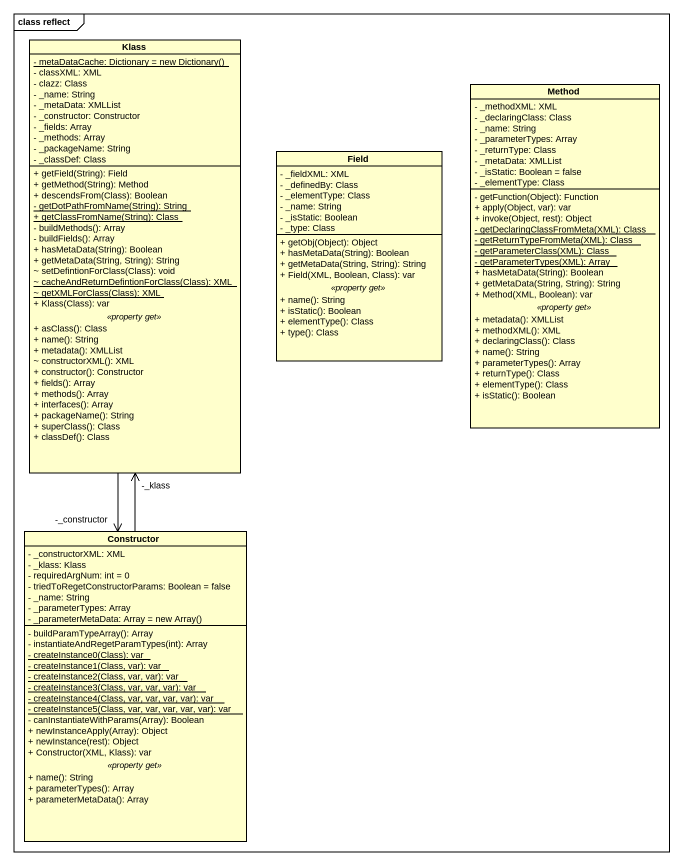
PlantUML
@startuml
mainframe class reflect
hide circle
hide empty members
skinparam classAttributeIconSize 0
class Klass {
  {static} {field} - metaDataCache: Dictionary = new Dictionary()
  - classXML: XML
  - clazz: Class
  - _name: String
  - _metaData: XMLList
  - _constructor: Constructor
  - _fields: Array
  - _methods: Array
  - _packageName: String
  - _classDef: Class
  --
  + getField(String): Field
  + getMethod(String): Method
  + descendsFrom(Class): Boolean
  {static} - getDotPathFromName(String): String
  {static} + getClassFromName(String): Class
  - buildMethods(): Array
  - buildFields(): Array
  + hasMetaData(String): Boolean
  + getMetaData(String, String): String
  ~ setDefintionForClass(Class): void
  {static} ~ cacheAndReturnDefintionForClass(Class): XML
  {static} ~ getXMLForClass(Class): XML
  + Klass(Class): var
  .. <<property get>> ..
  + asClass(): Class
  + name(): String
  + metadata(): XMLList
  ~ constructorXML(): XML
  + constructor(): Constructor
  + fields(): Array
  + methods(): Array
  + interfaces(): Array
  + packageName(): String
  + superClass(): Class
  + classDef(): Class
}
class Method {
  - _methodXML: XML
  - _declaringClass: Class
  - _name: String
  - _parameterTypes: Array
  - _returnType: Class
  - _metaData: XMLList
  - _isStatic: Boolean = false
  - _elementType: Class
  --
  - getFunction(Object): Function
  + apply(Object, var): var
  + invoke(Object, rest): Object
  {static} - getDeclaringClassFromMeta(XML): Class
  {static} - getReturnTypeFromMeta(XML): Class
  {static} - getParameterClass(XML): Class
  {static} - getParameterTypes(XML): Array
  + hasMetaData(String): Boolean
  + getMetaData(String, String): String
  + Method(XML, Boolean): var
  .. <<property get>> ..
  + metadata(): XMLList
  + methodXML(): XML
  + declaringClass(): Class
  + name(): String
  + parameterTypes(): Array
  + returnType(): Class
  + elementType(): Class
  + isStatic(): Boolean
}
class Field {
  - _fieldXML: XML
  - _definedBy: Class
  - _elementType: Class
  - _name: String
  - _isStatic: Boolean
  - _type: Class
  --
  + getObj(Object): Object
  + hasMetaData(String): Boolean
  + getMetaData(String, String): String
  + Field(XML, Boolean, Class): var
  .. <<property get>> ..
  + name(): String
  + isStatic(): Boolean
  + elementType(): Class
  + type(): Class
}
class Constructor {
  - _constructorXML: XML
  - _klass: Klass
  - requiredArgNum: int = 0
  - triedToRegetConstructorParams: Boolean = false
  - _name: String
  - _parameterTypes: Array
  {field} - _parameterMetaData: Array = new Array()
  --
  - buildParamTypeArray(): Array
  - instantiateAndRegetParamTypes(int): Array
  {static} - createInstance0(Class): var
  {static} - createInstance1(Class, var): var
  {static} - createInstance2(Class, var, var): var
  {static} - createInstance3(Class, var, var, var): var
  {static} - createInstance4(Class, var, var, var, var): var
  {static} - createInstance5(Class, var, var, var, var, var): var
  - canInstantiateWithParams(Array): Boolean
  + newInstanceApply(Array): Object
  + newInstance(rest): Object
  + Constructor(XML, Klass): var
  .. <<property get>> ..
  + name(): String
  + parameterTypes(): Array
  + parameterMetaData(): Array
}
Klass --> "-_constructor" Constructor
Constructor -up-> "-_klass" Klass
@enduml
